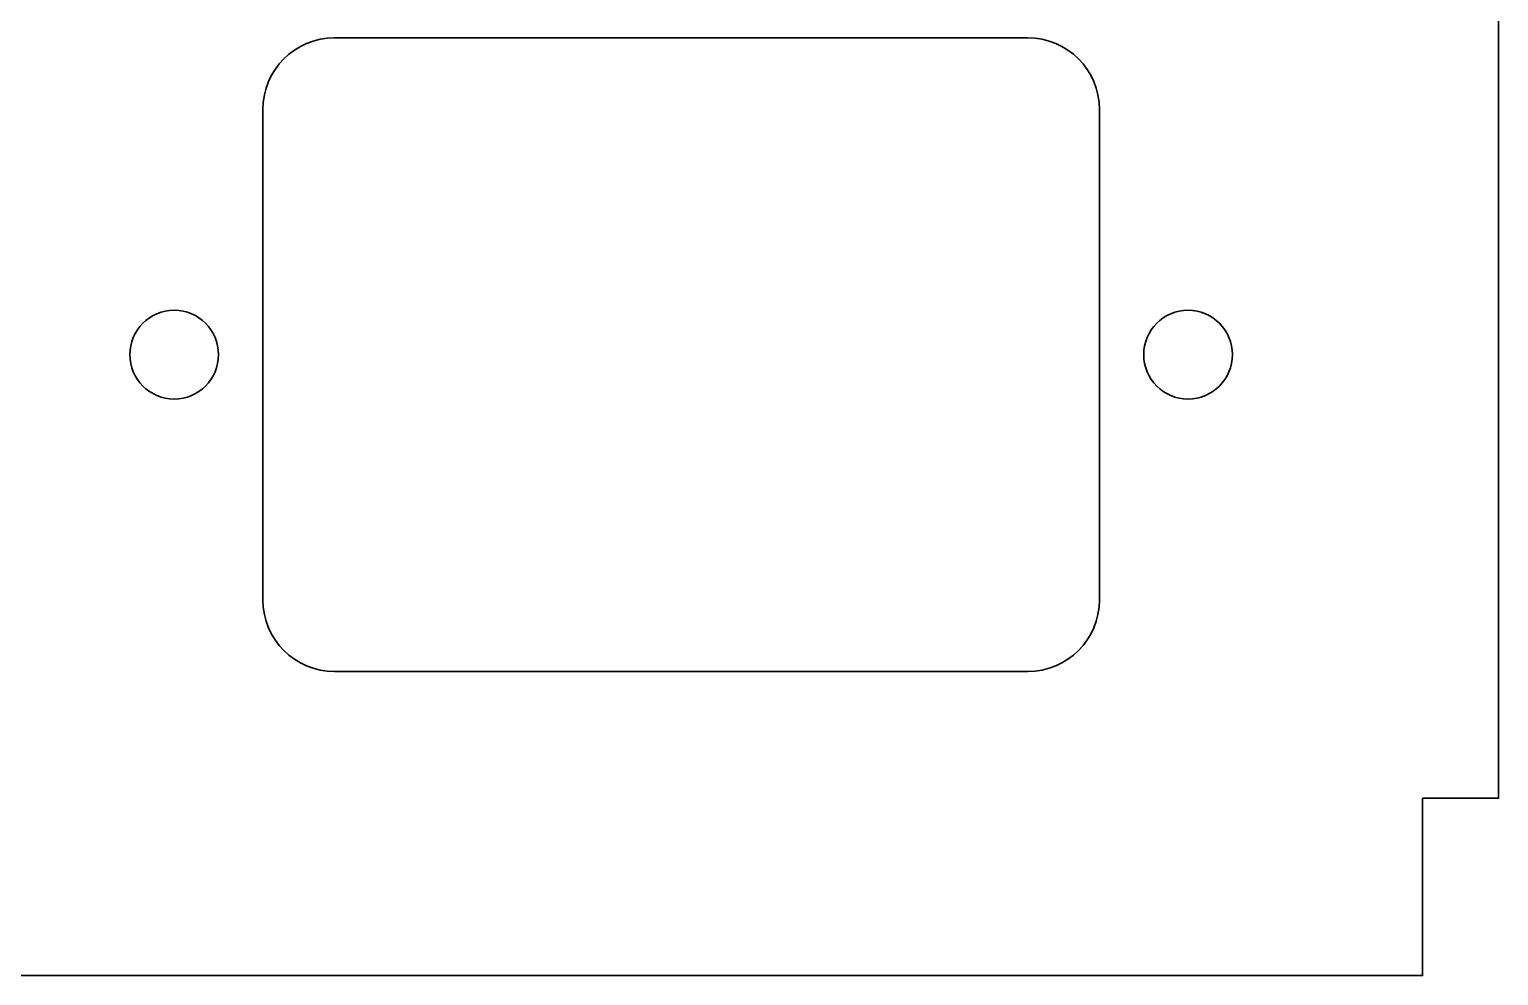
# Model space of a CAD drawing. Header units: inches. Extents: x 8 to 595, y -723 to -313.
# Drawn here: x 156 to 214, y -650 to -612.7 of the extents above; entities that cross this region are included whole.
import ezdxf

# ---------------------------------------------------------------- set-up
doc = ezdxf.new("R2010")
doc.units = ezdxf.units.IN
doc.header["$MEASUREMENT"] = 0
doc.layers.add('Layer 1', color=7, linetype='Continuous')

# ---------------------------------------------------------------- blocks, each defined once
blk = doc.blocks.new('block 13')
at = {"layer": 'Layer 1', "color": 179, "lineweight": 35, "true_color": 0x231f20}
for points, knots in [([(198.25, -635.179), (198.25, -636.738), (196.986, -638.001), (195.428, -638.001), (195.428, -638.001), (168.072, -638.001), (168.072, -638.001), (166.513, -638.001), (165.25, -636.738), (165.25, -635.179), (165.25, -635.179), (165.25, -615.823), (165.25, -615.823), (165.25, -614.264), (166.513, -613.001), (168.072, -613.001), (168.072, -613.001), (195.428, -613.001), (195.428, -613.001), (196.986, -613.001), (198.25, -614.264), (198.25, -615.823), (198.25, -615.823), (198.25, -635.179), (198.25, -635.179)], [0, 0, 0, 0, 1, 1, 1, 2, 2, 2, 3, 3, 3, 4, 4, 4, 5, 5, 5, 6, 6, 6, 7, 7, 7, 8, 8, 8, 8]), ([(163.499, -625.501), (163.499, -626.467), (162.716, -627.251), (161.75, -627.251), (160.783, -627.251), (160, -626.467), (160, -625.501), (160, -624.534), (160.783, -623.751), (161.75, -623.751), (162.716, -623.751), (163.499, -624.534), (163.499, -625.501)], [0, 0, 0, 0, 1, 1, 1, 2, 2, 2, 3, 3, 3, 4, 4, 4, 4]), ([(203.499, -625.501), (203.499, -626.467), (202.716, -627.251), (201.749, -627.251), (200.782, -627.251), (199.999, -626.467), (199.999, -625.501), (199.999, -624.534), (200.782, -623.751), (201.749, -623.751), (202.716, -623.751), (203.499, -624.534), (203.499, -625.501)], [0, 0, 0, 0, 1, 1, 1, 2, 2, 2, 3, 3, 3, 4, 4, 4, 4])]:
    blk.add_open_spline(points, degree=3, knots=knots, dxfattribs=at)

msp = doc.modelspace()

# ---------------------------------------------------------------- linework, layer by layer
at = {"layer": 'Layer 1', "color": 179, "lineweight": 35, "true_color": 0x231f20}
msp.add_lwpolyline([(214, -544.001), (211, -544.001), (211, -537.001), (11, -537.001), (11, -544.001), (8, -544.001), (8, -643), (11, -643), (11, -650.001), (211, -650.001), (211, -643.001), (214, -643.001), (214, -544.001)], dxfattribs=at)

# ---------------------------------------------------------------- block references
at = {"layer": 'Layer 1'}
msp.add_blockref('block 13', (0, 0), dxfattribs=at)

doc.saveas('drawing.dxf')
